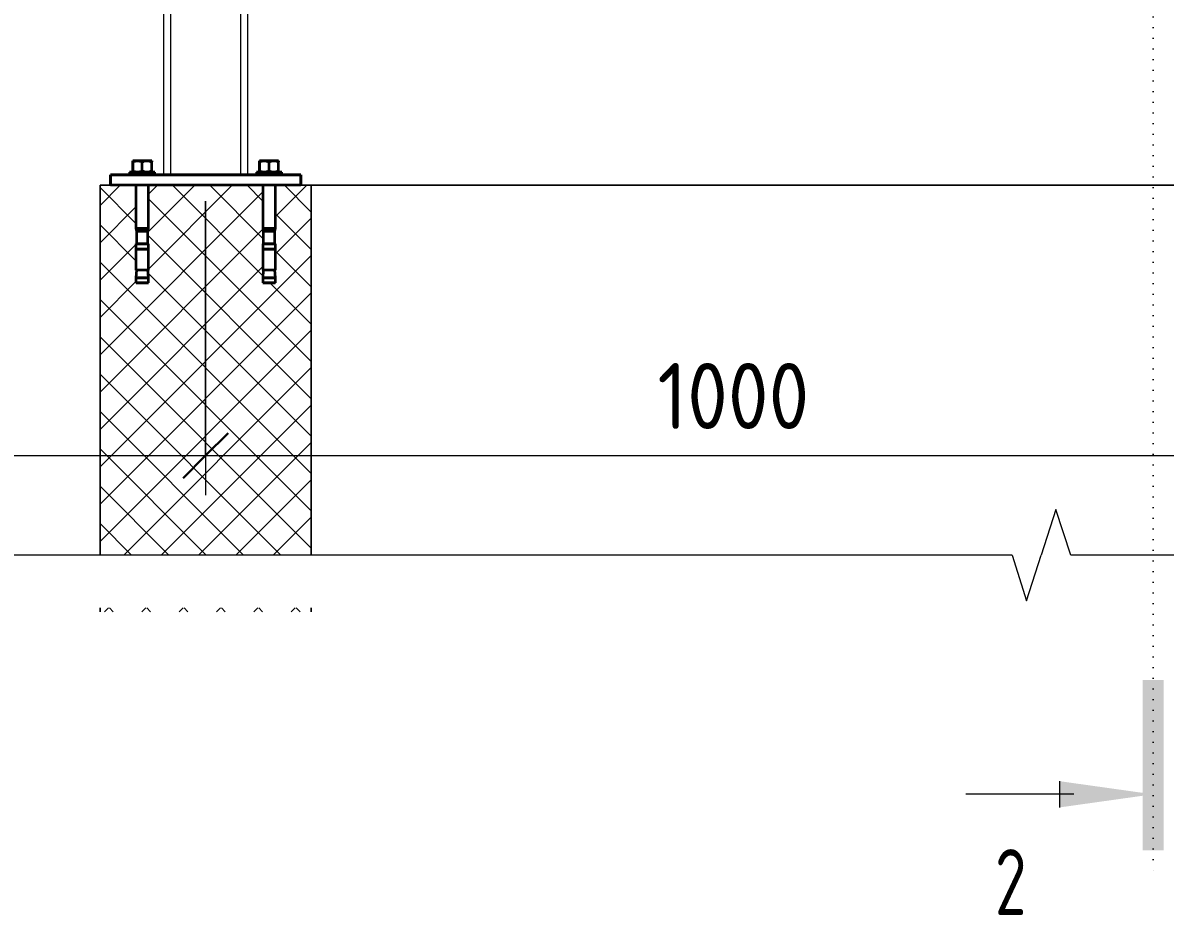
# Model space of a CAD drawing. Header units: millimetres. Extents: x 38797 to 82950, y -34477 to 2697.
# Drawn here: x 47888 to 48970, y -1491 to -646 of the extents above; entities that cross this region are included whole.
import ezdxf

# ---------------------------------------------------------------- set-up
doc = ezdxf.new("R2010")
doc.units = ezdxf.units.MM
doc.linetypes.add('04 Пунктир 10мм', pattern=[10, 0, -10])
for name, color, linetype, lineweight in [('AA_Dim', 7, 'Continuous', 9), ('AA_Dim-25', 7, 'Continuous', 9), ('AA_Oformlenie', 7, 'Continuous', 9), ('AA_Razrez', 7, 'Continuous', 9), ('AA_Vinoska', 7, 'Continuous', 9), ('AF_Balki', 7, 'Continuous', 20), ('AF_Stena_Hatch_Гидроизоляция', 253, 'Continuous', 20), ('AF_Stena_Гидроизоляция', 253, 'Continuous', 20), ('AF_Stena_Опалубка', 253, 'Continuous', 20), ('KR_Colonna_KG', 7, 'Continuous', 20), ('KR_Detal', 7, 'Continuous', 20)]:
    doc.layers.add(name, color=color, linetype=linetype, lineweight=lineweight)
doc.styles.add('ISOCPEUR', font='isocpeur.TTF', dxfattribs={"width": 0.9, "height": 62.5})
doc.styles.add('ISOCPEUR_1', font='isocpeur.TTF', dxfattribs={"width": 0.7, "height": 62.5})
doc.dimstyles.new('01_Точн_3_знака__непрозр_', dxfattribs={"dimscale": 304.8, "dimtxt": 62.672186, "dimasz": 0.139436, "dimexe": 0.123031, "dimexo": 0.082021, "dimgap": 0.020505, "dimtad": 1, "dimdec": 3, "dimrnd": 0.001, "dimdsep": 46, "dimtxsty": 'ISOCPEUR', "dimblk1": 'OBLIQUE', "dimblk2": 'OBLIQUE', "dimsah": 1, "dimcen": 0.09, "dimdle": 0.123031, "dimazin": 0, "dimtfac": 1, "dimtdec": 4, "dimtix": 1, "dimtmove": 0, "dimatfit": 3, "dimfxl": 1, "dimtvp": 1, "dimtfill": 1, "dimtolj": 1, "dimtzin": 0, "dimlwd": 18, "dimlwe": 18, "dimarcsym": 2})

# ---------------------------------------------------------------- blocks, each defined once
blk = doc.blocks.new('243_Профиль гнутый сварной квадратный _НесКол_2ур_ - 80х6-3867407-Разрез 1 КМ')
at = {"layer": 'KR_Colonna_KG', "lineweight": 9}
for p, q in [((42842.1, -790), (42842.1, 29)), ((42908.1, 29), (42908.1, -790))]:
    blk.add_line(p, q, dxfattribs=at)
blk = doc.blocks.new('354_Прокат Лист _НесКаркас_РабПлоск_ - 354_Прокат Лист _НесКаркас_РабПлоск_-V22-Разрез 1 КМ')
at = {"layer": 'AF_Balki', "lineweight": 35}
for p, q in [((41085.1, -790), (41085.1, -800)), ((41085.1, -800), (41085.1, -790)), ((41085.1, -790), (41109.1, -790)), ((41265.1, -790), (41085.1, -790)), ((41109.1, -800), (41085.1, -800)), ((41265.1, -800), (41085.1, -800)), ((41121.1, -790), (41228.8, -790)), ((41229.1, -800), (41121.1, -800)), ((41241.1, -790), (41265.1, -790)), ((41265.1, -800), (41241.1, -800)), ((41265.1, -790), (41265.1, -800)), ((41265.1, -800), (41265.1, -790))]:
    blk.add_line(p, q, dxfattribs=at)
blk = doc.blocks.new('354_Анкер клиновой _СоедНесК_РабПлоск_ - M12x120_20-V23-Разрез 1 КМ')
at = {"layer": 'KR_Detal', "lineweight": 35}
for p, q in [((41110.6, -776.7), (41106.1, -776.7)), ((41106.1, -776.7), (41110.6, -776.7)), ((41106.1, -777.9), (41106.1, -786.3)), ((41106.1, -786.3), (41106.1, -777.9)), ((41115.1, -776.7), (41110.6, -776.7)), ((41110.6, -776.7), (41115.1, -776.7)), ((41115.1, -776.7), (41119.6, -776.7)), ((41119.3, -776.7), (41115.1, -776.7)), ((41115.1, -786.3), (41115.1, -777.9)), ((41115.1, -786.3), (41115.1, -777.9)), ((41119.6, -776.7), (41124.1, -776.7)), ((41124.1, -776.7), (41119.6, -776.7)), ((41124.1, -786.3), (41124.1, -777.9)), ((41124.1, -786.3), (41124.1, -777.9)), ((41110.6, -787.5), (41106.1, -787.5)), ((41106.1, -787.5), (41110.6, -787.5)), ((41109.3, -787.5), (41119.3, -787.5)), ((41119.3, -787.5), (41109.3, -787.5)), ((41115.1, -787.5), (41110.6, -787.5)), ((41110.6, -787.5), (41115.1, -787.5)), ((41119.3, -787.5), (41115.1, -787.5)), ((41115.1, -787.5), (41119.3, -787.5)), ((41119.3, -787.5), (41120.9, -787.5)), ((41120.9, -787.5), (41119.3, -787.5)), ((41119.6, -787.5), (41124.1, -787.5)), ((41124.1, -787.5), (41119.6, -787.5)), ((41109.1, -800), (41109.1, -840.9)), ((41121.1, -840.9), (41121.1, -800)), ((41109.1, -840.9), (41109.7, -843.3)), ((41121.1, -840.9), (41109.1, -840.9)), ((41109.1, -840.9), (41121.1, -840.9)), ((41109.7, -843.3), (41109.7, -855.5)), ((41119.2, -843.3), (41109.7, -843.3)), ((41109.7, -843.3), (41120.5, -843.3)), ((41120.5, -843.3), (41119.3, -843.3)), ((41120.5, -843.3), (41121.1, -840.9)), ((41120.5, -855.5), (41120.5, -843.3)), ((41109.1, -855.5), (41109.1, -860.3)), ((41109.1, -855.5), (41121.1, -855.5)), ((41109.1, -860.3), (41109.1, -880.3)), ((41109.1, -860.3), (41121.1, -860.3)), ((41121.1, -860.3), (41109.1, -860.3)), ((41119.3, -855.5), (41109.3, -855.5)), ((41119.3, -860.3), (41109.3, -860.3)), ((41109.3, -860.3), (41119.3, -860.3)), ((41120.3, -855.5), (41109.8, -855.5)), ((41109.8, -855.5), (41120.3, -855.5)), ((41111, -860.3), (41119.1, -860.3)), ((41119.1, -860.3), (41111, -860.3)), ((41111, -860.3), (41119.1, -860.3)), ((41119.1, -860.3), (41111, -860.3)), ((41120.9, -855.5), (41119.3, -855.5)), ((41120.9, -860.3), (41119.3, -860.3)), ((41119.3, -860.3), (41120.9, -860.3)), ((41121.1, -860.3), (41121.1, -855.5)), ((41121.1, -880.3), (41121.1, -860.3)), ((41109.6, -879.6), (41109.1, -887.5)), ((41121.1, -880.3), (41109.1, -880.3)), ((41109.3, -880.3), (41109.5, -880.3)), ((41121.1, -887.5), (41120.5, -879.6)), ((41120.6, -880.3), (41120.9, -880.3)), ((41109.1, -887.5), (41109.1, -892.3)), ((41121.1, -887.5), (41109.1, -887.5)), ((41109.1, -887.5), (41121.1, -887.5)), ((41121.1, -892.3), (41109.1, -892.3)), ((41109.3, -892.3), (41120.9, -892.3)), ((41121.1, -892.3), (41121.1, -887.5))]:
    blk.add_line(p, q, dxfattribs=at)
for points in [[(41110.6, -776.7), (41109.8, -776.7), (41108.2, -776.9), (41106.8, -777.5), (41106.1, -777.9)], [(41106.1, -777.9), (41106.1, -777.5), (41106.1, -776.9), (41106.1, -776.7), (41106.1, -776.7)], [(41106.1, -776.7), (41106.1, -776.7), (41106.1, -776.9), (41106.1, -777.5), (41106.1, -777.9)], [(41106.1, -777.9), (41106.8, -777.5), (41107.5, -777.2), (41108.3, -777)], [(41108.3, -777), (41109, -776.8), (41109.8, -776.7), (41110.6, -776.7)], [(41115.1, -777.9), (41114.3, -777.5), (41112.9, -776.9), (41111.3, -776.7), (41110.6, -776.7)], [(41110.6, -776.7), (41111.3, -776.7), (41112.9, -776.9), (41114.3, -777.5), (41115.1, -777.9)], [(41119.6, -776.7), (41118.8, -776.7), (41117.2, -776.9), (41115.8, -777.5), (41115.1, -777.9)], [(41124.1, -777.9), (41123.3, -777.5), (41121.9, -776.9), (41120.3, -776.7), (41119.6, -776.7)], [(41119.6, -776.7), (41120.3, -776.7), (41121.9, -776.9), (41123.3, -777.5), (41124.1, -777.9)], [(41124.1, -777.9), (41124.1, -777.5), (41124.1, -776.9), (41124.1, -776.7), (41124.1, -776.7)], [(41124.1, -776.7), (41124.1, -776.7), (41124.1, -776.9), (41124.1, -777.5), (41124.1, -777.9)], [(41106.1, -786.3), (41106.8, -786.7), (41108.2, -787.3), (41109.8, -787.5), (41110.6, -787.5)], [(41108.3, -787.2), (41107.5, -787), (41106.8, -786.7), (41106.1, -786.3)], [(41106.1, -786.3), (41106.1, -786.7), (41106.1, -787.3), (41106.1, -787.5), (41106.1, -787.5)], [(41106.1, -787.5), (41106.1, -787.5), (41106.1, -787.3), (41106.1, -786.7), (41106.1, -786.3)], [(41110.6, -787.5), (41109.8, -787.5), (41109, -787.4), (41108.3, -787.2)], [(41110.6, -787.5), (41111.3, -787.5), (41112.9, -787.3), (41114.3, -786.7), (41115.1, -786.3)], [(41119.6, -787.5), (41120.3, -787.5), (41121.9, -787.3), (41123.3, -786.7), (41124.1, -786.3)], [(41124.1, -786.3), (41123.3, -786.7), (41121.9, -787.3), (41120.3, -787.5), (41119.6, -787.5)], [(41124.1, -786.3), (41124.1, -786.7), (41124.1, -787.3), (41124.1, -787.5), (41124.1, -787.5)], [(41124.1, -787.5), (41124.1, -787.5), (41124.1, -787.3), (41124.1, -786.7), (41124.1, -786.3)]]:
    blk.add_open_spline(points, degree=3, dxfattribs=at)
for points, knots in [([(41115.1, -777.9), (41115.8, -777.5), (41117.1, -776.9), (41118.6, -776.7), (41119.3, -776.7)], [0, 0, 0, 0, 0.5, 0.9387503, 0.9387503, 0.9387503, 0.9387503]), ([(41115.1, -786.3), (41114.3, -786.7), (41113, -787.3), (41111.5, -787.5), (41110.8, -787.5)], [0, 0, 0, 0, 0.5, 0.9441988, 0.9441988, 0.9441988, 0.9441988]), ([(41115.1, -786.3), (41115.8, -786.7), (41117.1, -787.3), (41118.6, -787.5), (41119.3, -787.5)], [0, 0, 0, 0, 0.5, 0.9387503, 0.9387503, 0.9387503, 0.9387503]), ([(41119.3, -787.5), (41118.6, -787.5), (41117.1, -787.3), (41115.8, -786.7), (41115.1, -786.3)], [0.0612497, 0.0612497, 0.0612497, 0.0612497, 0.5, 1, 1, 1, 1])]:
    blk.add_open_spline(points, degree=3, knots=knots, dxfattribs=at)
blk = doc.blocks.new('354_Шайба_ГОСТ 11371-78_СоедНесК_РабПлоск_ - Шайба_ГОСТ 11371-78-V9-Разрез 1 КМ')
at = {"layer": 'KR_Detal', "lineweight": 35}
for p, q in [((42803.1, -787.5), (42803.1, -790)), ((42803.1, -787.5), (42827.1, -787.5)), ((42827.1, -787.5), (42803.1, -787.5)), ((42808.8, -787.5), (42821.3, -787.5)), ((42821.3, -787.5), (42808.8, -787.5)), ((42827.1, -790), (42827.1, -787.5)), ((42803.1, -790), (42809.1, -790)), ((42827.1, -790), (42803.1, -790)), ((42808.8, -790), (42821.3, -790)), ((42821.1, -790), (42827.1, -790))]:
    blk.add_line(p, q, dxfattribs=at)
blk = doc.blocks.new('354_Анкер клиновой _СоедНесК_РабПлоск_ - M12x120_20-V24-Разрез 1 КМ')
at = {"layer": 'KR_Detal', "lineweight": 35}
for p, q in [((41230.6, -776.7), (41226.1, -776.7)), ((41226.1, -776.7), (41230.6, -776.7)), ((41226.1, -777.9), (41226.1, -786.3)), ((41226.1, -786.3), (41226.1, -777.9)), ((41235.1, -776.7), (41230.6, -776.7)), ((41230.6, -776.7), (41235.1, -776.7)), ((41235.1, -776.7), (41239.6, -776.7)), ((41239.6, -776.7), (41235.1, -776.7)), ((41235.1, -786.3), (41235.1, -777.9)), ((41235.1, -786.3), (41235.1, -777.9)), ((41239.6, -776.7), (41244.1, -776.7)), ((41244.1, -776.7), (41239.8, -776.7)), ((41244.1, -786.3), (41244.1, -777.9)), ((41244.1, -786.3), (41244.1, -777.9)), ((41228.7, -787.5), (41226.1, -787.5)), ((41226.1, -787.5), (41228.7, -787.5)), ((41230.6, -787.5), (41228.8, -787.5)), ((41228.8, -787.5), (41230.6, -787.5)), ((41229.3, -787.5), (41240.9, -787.5)), ((41240.9, -787.5), (41229.3, -787.5)), ((41235.1, -787.5), (41230.6, -787.5)), ((41230.6, -787.5), (41235.1, -787.5)), ((41239.6, -787.5), (41235.1, -787.5)), ((41235.1, -787.5), (41239.6, -787.5)), ((41239.8, -787.5), (41244.1, -787.5)), ((41244.1, -787.5), (41239.8, -787.5)), ((41229.1, -800), (41229.1, -840.9)), ((41241.1, -840.9), (41241.1, -800)), ((41229.1, -840.9), (41229.7, -843.3)), ((41239.7, -840.9), (41229.1, -840.9)), ((41229.1, -840.9), (41241.1, -840.9)), ((41229.7, -843.3), (41229.7, -855.5)), ((41240.5, -843.3), (41229.7, -843.3)), ((41229.7, -843.3), (41240.5, -843.3)), ((41241.1, -840.9), (41239.8, -840.9)), ((41240.5, -843.3), (41241.1, -840.9)), ((41240.5, -855.5), (41240.5, -843.3)), ((41229.1, -855.5), (41229.1, -860.3)), ((41229.1, -855.5), (41241.1, -855.5)), ((41229.1, -860.3), (41229.1, -880.3)), ((41229.1, -860.3), (41241.1, -860.3)), ((41241.1, -860.3), (41229.1, -860.3)), ((41240.9, -855.5), (41229.3, -855.5)), ((41240.9, -860.3), (41229.3, -860.3)), ((41229.3, -860.3), (41240.9, -860.3)), ((41239.7, -855.5), (41229.8, -855.5)), ((41229.8, -855.5), (41239.7, -855.5)), ((41231, -860.3), (41239.1, -860.3)), ((41239.1, -860.3), (41231, -860.3)), ((41231, -860.3), (41239.1, -860.3)), ((41239.1, -860.3), (41231, -860.3)), ((41240.3, -855.5), (41239.8, -855.5)), ((41239.8, -855.5), (41240.3, -855.5)), ((41241.1, -860.3), (41241.1, -855.5)), ((41241.1, -880.3), (41241.1, -860.3)), ((41229.6, -879.6), (41229.1, -887.5)), ((41241.1, -880.3), (41229.1, -880.3)), ((41229.3, -880.3), (41229.5, -880.3)), ((41241.1, -887.5), (41240.5, -879.6)), ((41240.6, -880.3), (41240.9, -880.3)), ((41229.1, -887.5), (41229.1, -892.3)), ((41239.7, -887.5), (41229.1, -887.5)), ((41229.1, -887.5), (41241.1, -887.5)), ((41241.1, -892.3), (41229.1, -892.3)), ((41229.3, -892.3), (41240.9, -892.3)), ((41241.1, -887.5), (41239.8, -887.5)), ((41241.1, -892.3), (41241.1, -887.5))]:
    blk.add_line(p, q, dxfattribs=at)
for points in [[(41230.6, -776.7), (41229.8, -776.7), (41228.2, -776.9), (41226.8, -777.5), (41226.1, -777.9)], [(41226.1, -777.9), (41226.8, -777.5), (41228.2, -776.9), (41229.8, -776.7), (41230.6, -776.7)], [(41226.1, -777.9), (41226.1, -777.5), (41226.1, -776.9), (41226.1, -776.7), (41226.1, -776.7)], [(41226.1, -776.7), (41226.1, -776.7), (41226.1, -776.9), (41226.1, -777.5), (41226.1, -777.9)], [(41235.1, -777.9), (41234.3, -777.5), (41232.9, -776.9), (41231.3, -776.7), (41230.6, -776.7)], [(41230.6, -776.7), (41231.3, -776.7), (41232.9, -776.9), (41234.3, -777.5), (41235.1, -777.9)], [(41239.6, -776.7), (41238.8, -776.7), (41237.2, -776.9), (41235.8, -777.5), (41235.1, -777.9)], [(41235.1, -777.9), (41235.8, -777.5), (41237.2, -776.9), (41238.8, -776.7), (41239.6, -776.7)], [(41244.1, -777.9), (41243.3, -777.5), (41241.9, -776.9), (41240.3, -776.7), (41239.6, -776.7)], [(41244.1, -777.9), (41244.1, -777.5), (41244.1, -776.9), (41244.1, -776.7), (41244.1, -776.7)], [(41244.1, -776.7), (41244.1, -776.7), (41244.1, -776.9), (41244.1, -777.5), (41244.1, -777.9)], [(41226.1, -786.3), (41226.8, -786.7), (41228.2, -787.3), (41229.8, -787.5), (41230.6, -787.5)], [(41230.6, -787.5), (41229.8, -787.5), (41228.2, -787.3), (41226.8, -786.7), (41226.1, -786.3)], [(41226.1, -786.3), (41226.1, -786.7), (41226.1, -787.3), (41226.1, -787.5), (41226.1, -787.5)], [(41226.1, -787.5), (41226.1, -787.5), (41226.1, -787.3), (41226.1, -786.7), (41226.1, -786.3)], [(41230.6, -787.5), (41231.3, -787.5), (41232.9, -787.3), (41234.3, -786.7), (41235.1, -786.3)], [(41235.1, -786.3), (41235.8, -786.7), (41237.2, -787.3), (41238.8, -787.5), (41239.6, -787.5)], [(41244.1, -786.3), (41244.1, -786.7), (41244.1, -787.3), (41244.1, -787.5), (41244.1, -787.5)], [(41244.1, -787.5), (41244.1, -787.5), (41244.1, -787.3), (41244.1, -786.7), (41244.1, -786.3)]]:
    blk.add_open_spline(points, degree=3, dxfattribs=at)
for points, knots in [([(41239.8, -776.7), (41240.5, -776.7), (41242, -776.9), (41243.3, -777.5), (41244.1, -777.9)], [0.0462734, 0.0462734, 0.0462734, 0.0462734, 0.5, 1, 1, 1, 1]), ([(41235.1, -786.3), (41234.3, -786.7), (41233, -787.3), (41231.5, -787.5), (41230.8, -787.5)], [0, 0, 0, 0, 0.5, 0.9441988, 0.9441988, 0.9441988, 0.9441988]), ([(41239.3, -787.5), (41238.6, -787.5), (41237.2, -787.3), (41235.8, -786.7), (41235.1, -786.3)], [0.0558012, 0.0558012, 0.0558012, 0.0558012, 0.5, 1, 1, 1, 1]), ([(41239.8, -787.5), (41240.5, -787.5), (41242, -787.3), (41243.3, -786.7), (41244.1, -786.3)], [0.0462734, 0.0462734, 0.0462734, 0.0462734, 0.5, 1, 1, 1, 1]), ([(41244.1, -786.3), (41243.3, -786.7), (41242, -787.3), (41240.5, -787.5), (41239.8, -787.5)], [0, 0, 0, 0, 0.5, 0.9537266, 0.9537266, 0.9537266, 0.9537266])]:
    blk.add_open_spline(points, degree=3, knots=knots, dxfattribs=at)
blk = doc.blocks.new('354_Шайба_ГОСТ 11371-78_СоедНесК_РабПлоск_ - Шайба_ГОСТ 11371-78-V25-Разрез 1 КМ')
at = {"layer": 'KR_Detal', "lineweight": 35}
for p, q in [((41223.1, -787.5), (41223.1, -790)), ((41223.1, -787.5), (41247.1, -787.5)), ((41228.8, -787.5), (41223.1, -787.5)), ((41228.8, -787.5), (41239.7, -787.5)), ((41239.7, -787.5), (41228.8, -787.5)), ((41247.1, -787.5), (41229.1, -787.5)), ((41239.8, -787.5), (41241.3, -787.5)), ((41241.3, -787.5), (41239.8, -787.5)), ((41247.1, -790), (41247.1, -787.5)), ((41223.1, -790), (41228.8, -790)), ((41228.8, -790), (41223.1, -790)), ((41228.8, -790), (41239.7, -790)), ((41247.1, -790), (41229.1, -790)), ((41239.8, -790), (41241.3, -790)), ((41241.1, -790), (41247.1, -790))]:
    blk.add_line(p, q, dxfattribs=at)
blk = doc.blocks.new('354_Анкер клиновой _СоедНесК_РабПлоск_ - M12x120_20-V26-Разрез 1 КМ')
at = {"layer": 'KR_Detal', "lineweight": 35}
for p, q in [((41110.6, -776.7), (41106.1, -776.7)), ((41106.1, -776.7), (41110.6, -776.7)), ((41106.1, -777.9), (41106.1, -786.3)), ((41106.1, -786.3), (41106.1, -777.9)), ((41115.1, -776.7), (41110.6, -776.7)), ((41110.6, -776.7), (41115.1, -776.7)), ((41115.1, -776.7), (41119.3, -776.7)), ((41119.3, -776.7), (41115.1, -776.7)), ((41115.1, -786.3), (41115.1, -777.9)), ((41115.1, -786.3), (41115.1, -777.9)), ((41119.6, -776.7), (41124.1, -776.7)), ((41124.1, -776.7), (41119.6, -776.7)), ((41124.1, -786.3), (41124.1, -777.9)), ((41124.1, -786.3), (41124.1, -777.9)), ((41110.6, -787.5), (41106.1, -787.5)), ((41106.1, -787.5), (41110.6, -787.5)), ((41109.3, -787.5), (41119.3, -787.5)), ((41119.3, -787.5), (41109.3, -787.5)), ((41115.1, -787.5), (41110.6, -787.5)), ((41110.6, -787.5), (41115.1, -787.5)), ((41119.3, -787.5), (41115.1, -787.5)), ((41115.1, -787.5), (41119.3, -787.5)), ((41119.3, -787.5), (41120.9, -787.5)), ((41120.9, -787.5), (41119.3, -787.5)), ((41119.6, -787.5), (41124.1, -787.5)), ((41124.1, -787.5), (41119.6, -787.5)), ((41109.1, -800), (41109.1, -840.9)), ((41121.1, -840.9), (41121.1, -800)), ((41109.1, -840.9), (41109.7, -843.3)), ((41121.1, -840.9), (41109.1, -840.9)), ((41109.1, -840.9), (41121.1, -840.9)), ((41109.7, -843.3), (41109.7, -855.5)), ((41119.2, -843.3), (41109.7, -843.3)), ((41109.7, -843.3), (41119.2, -843.3)), ((41120.5, -843.3), (41119.3, -843.3)), ((41119.3, -843.3), (41120.5, -843.3)), ((41120.5, -843.3), (41121.1, -840.9)), ((41120.5, -855.5), (41120.5, -843.3)), ((41109.1, -855.5), (41109.1, -860.3)), ((41109.1, -860.3), (41109.1, -880.3)), ((41109.3, -855.5), (41119.3, -855.5)), ((41119.3, -855.5), (41109.3, -855.5)), ((41109.3, -860.3), (41119.3, -860.3)), ((41119.3, -860.3), (41109.3, -860.3)), ((41109.3, -860.3), (41119.3, -860.3)), ((41119.3, -860.3), (41109.3, -860.3)), ((41120.3, -855.5), (41109.8, -855.5)), ((41109.8, -855.5), (41120.3, -855.5)), ((41111, -860.3), (41119.1, -860.3)), ((41119.1, -860.3), (41111, -860.3)), ((41111, -860.3), (41119.1, -860.3)), ((41119.1, -860.3), (41111, -860.3)), ((41119.3, -855.5), (41120.9, -855.5)), ((41120.9, -855.5), (41119.3, -855.5)), ((41119.3, -860.3), (41120.9, -860.3)), ((41120.9, -860.3), (41119.3, -860.3)), ((41119.3, -860.3), (41120.9, -860.3)), ((41120.9, -860.3), (41119.3, -860.3)), ((41121.1, -860.3), (41121.1, -855.5)), ((41121.1, -880.3), (41121.1, -860.3)), ((41109.5, -880.3), (41109.1, -887.5)), ((41109.3, -880.3), (41109.5, -880.3)), ((41109.5, -880.3), (41109.3, -880.3)), ((41120.6, -880.3), (41120.9, -880.3)), ((41120.9, -880.3), (41120.6, -880.3)), ((41121.1, -887.5), (41120.6, -880.3)), ((41109.1, -887.5), (41109.1, -892.3)), ((41121.1, -887.5), (41109.1, -887.5)), ((41109.1, -887.5), (41121.1, -887.5)), ((41109.3, -892.3), (41120.9, -892.3)), ((41120.9, -892.3), (41109.3, -892.3)), ((41121.1, -892.3), (41121.1, -887.5))]:
    blk.add_line(p, q, dxfattribs=at)
for points in [[(41106.1, -777.9), (41106.1, -777.5), (41106.1, -776.9), (41106.1, -776.7), (41106.1, -776.7)], [(41106.1, -776.7), (41106.1, -776.7), (41106.1, -776.9), (41106.1, -777.5), (41106.1, -777.9)], [(41108.3, -777), (41107.5, -777.2), (41106.8, -777.5), (41106.1, -777.9)], [(41106.1, -777.9), (41106.8, -777.5), (41107.5, -777.2), (41108.3, -777)], [(41110.6, -776.7), (41109.8, -776.7), (41109, -776.8), (41108.3, -777)], [(41108.3, -777), (41109, -776.8), (41109.8, -776.7), (41110.6, -776.7)], [(41115.1, -777.9), (41114.3, -777.5), (41112.9, -776.9), (41111.3, -776.7), (41110.6, -776.7)], [(41110.6, -776.7), (41111.3, -776.7), (41112.9, -776.9), (41114.3, -777.5), (41115.1, -777.9)], [(41124.1, -777.9), (41123.3, -777.5), (41121.9, -776.9), (41120.3, -776.7), (41119.6, -776.7)], [(41119.6, -776.7), (41120.3, -776.7), (41121.9, -776.9), (41123.3, -777.5), (41124.1, -777.9)], [(41124.1, -777.9), (41124.1, -777.5), (41124.1, -776.9), (41124.1, -776.7), (41124.1, -776.7)], [(41124.1, -776.7), (41124.1, -776.7), (41124.1, -776.9), (41124.1, -777.5), (41124.1, -777.9)], [(41106.1, -786.3), (41106.8, -786.7), (41107.5, -787), (41108.3, -787.2)], [(41108.3, -787.2), (41107.5, -787), (41106.8, -786.7), (41106.1, -786.3)], [(41106.1, -786.3), (41106.1, -786.7), (41106.1, -787.3), (41106.1, -787.5), (41106.1, -787.5)], [(41106.1, -787.5), (41106.1, -787.5), (41106.1, -787.3), (41106.1, -786.7), (41106.1, -786.3)], [(41108.3, -787.2), (41109, -787.4), (41109.8, -787.5), (41110.6, -787.5)], [(41110.6, -787.5), (41109.8, -787.5), (41109, -787.4), (41108.3, -787.2)], [(41119.6, -787.5), (41120.3, -787.5), (41121.9, -787.3), (41123.3, -786.7), (41124.1, -786.3)], [(41124.1, -786.3), (41123.3, -786.7), (41121.9, -787.3), (41120.3, -787.5), (41119.6, -787.5)], [(41124.1, -786.3), (41124.1, -786.7), (41124.1, -787.3), (41124.1, -787.5), (41124.1, -787.5)], [(41124.1, -787.5), (41124.1, -787.5), (41124.1, -787.3), (41124.1, -786.7), (41124.1, -786.3)]]:
    blk.add_open_spline(points, degree=3, dxfattribs=at)
for points, knots in [([(41119.3, -776.7), (41118.6, -776.7), (41117.1, -776.9), (41115.8, -777.5), (41115.1, -777.9)], [0.0612497, 0.0612497, 0.0612497, 0.0612497, 0.5, 1, 1, 1, 1]), ([(41115.1, -777.9), (41115.8, -777.5), (41117.1, -776.9), (41118.6, -776.7), (41119.3, -776.7)], [0, 0, 0, 0, 0.5, 0.9387503, 0.9387503, 0.9387503, 0.9387503]), ([(41110.8, -787.5), (41111.5, -787.5), (41113, -787.3), (41114.3, -786.7), (41115.1, -786.3)], [0.0558012, 0.0558012, 0.0558012, 0.0558012, 0.5, 1, 1, 1, 1]), ([(41115.1, -786.3), (41114.3, -786.7), (41113, -787.3), (41111.5, -787.5), (41110.8, -787.5)], [0, 0, 0, 0, 0.5, 0.9441988, 0.9441988, 0.9441988, 0.9441988]), ([(41115.1, -786.3), (41115.8, -786.7), (41117.1, -787.3), (41118.6, -787.5), (41119.3, -787.5)], [0, 0, 0, 0, 0.5, 0.9387503, 0.9387503, 0.9387503, 0.9387503]), ([(41119.3, -787.5), (41118.6, -787.5), (41117.1, -787.3), (41115.8, -786.7), (41115.1, -786.3)], [0.0612497, 0.0612497, 0.0612497, 0.0612497, 0.5, 1, 1, 1, 1])]:
    blk.add_open_spline(points, degree=3, knots=knots, dxfattribs=at)
blk = doc.blocks.new('354_Шайба_ГОСТ 11371-78_СоедНесК_РабПлоск_ - Шайба_ГОСТ 11371-78-V13-Разрез 1 КМ')
at = {"layer": 'KR_Detal', "lineweight": 35}
for p, q in [((42803.1, -787.5), (42803.1, -790)), ((42803.1, -787.5), (42827.1, -787.5)), ((42827.1, -787.5), (42803.1, -787.5)), ((42808.8, -787.5), (42821.3, -787.5)), ((42821.3, -787.5), (42808.8, -787.5)), ((42827.1, -790), (42827.1, -787.5)), ((42803.1, -790), (42809.1, -790)), ((42809.1, -790), (42803.1, -790)), ((42821.1, -790), (42827.1, -790)), ((42827.1, -790), (42821.1, -790))]:
    blk.add_line(p, q, dxfattribs=at)
blk = doc.blocks.new('354_Анкер клиновой _СоедНесК_РабПлоск_ - M12x120_20-V27-Разрез 1 КМ')
at = {"layer": 'KR_Detal', "lineweight": 35}
for p, q in [((41230.6, -776.7), (41226.1, -776.7)), ((41226.1, -776.7), (41230.6, -776.7)), ((41226.1, -777.9), (41226.1, -786.3)), ((41226.1, -786.3), (41226.1, -777.9)), ((41235.1, -776.7), (41230.6, -776.7)), ((41230.6, -776.7), (41235.1, -776.7)), ((41235.1, -776.7), (41239.6, -776.7)), ((41239.6, -776.7), (41235.1, -776.7)), ((41235.1, -786.3), (41235.1, -777.9)), ((41235.1, -786.3), (41235.1, -777.9)), ((41239.8, -776.7), (41244.1, -776.7)), ((41244.1, -776.7), (41239.8, -776.7)), ((41244.1, -786.3), (41244.1, -777.9)), ((41244.1, -786.3), (41244.1, -777.9)), ((41228.7, -787.5), (41226.1, -787.5)), ((41226.1, -787.5), (41228.7, -787.5)), ((41230.6, -787.5), (41228.8, -787.5)), ((41228.8, -787.5), (41230.6, -787.5)), ((41229.3, -787.5), (41240.9, -787.5)), ((41240.9, -787.5), (41229.3, -787.5)), ((41235.1, -787.5), (41230.6, -787.5)), ((41230.6, -787.5), (41235.1, -787.5)), ((41239.6, -787.5), (41235.1, -787.5)), ((41235.1, -787.5), (41239.6, -787.5)), ((41239.8, -787.5), (41244.1, -787.5)), ((41244.1, -787.5), (41239.8, -787.5)), ((41229.1, -800), (41229.1, -840.9)), ((41241.1, -840.9), (41241.1, -800)), ((41229.1, -840.9), (41229.7, -843.3)), ((41239.7, -840.9), (41229.1, -840.9)), ((41229.1, -840.9), (41239.7, -840.9)), ((41229.7, -843.3), (41229.7, -855.5)), ((41240.5, -843.3), (41229.7, -843.3)), ((41229.7, -843.3), (41240.5, -843.3)), ((41241.1, -840.9), (41239.8, -840.9)), ((41239.8, -840.9), (41241.1, -840.9)), ((41240.5, -843.3), (41241.1, -840.9)), ((41240.5, -855.5), (41240.5, -843.3)), ((41229.1, -855.5), (41229.1, -860.3)), ((41229.1, -860.3), (41229.1, -880.3)), ((41229.3, -855.5), (41240.9, -855.5)), ((41240.9, -855.5), (41229.3, -855.5)), ((41229.3, -860.3), (41240.9, -860.3)), ((41240.9, -860.3), (41229.3, -860.3)), ((41229.3, -860.3), (41240.9, -860.3)), ((41240.9, -860.3), (41229.3, -860.3)), ((41239.7, -855.5), (41229.8, -855.5)), ((41229.8, -855.5), (41239.7, -855.5)), ((41231, -860.3), (41239.1, -860.3)), ((41239.1, -860.3), (41231, -860.3)), ((41231, -860.3), (41239.1, -860.3)), ((41239.1, -860.3), (41231, -860.3)), ((41240.3, -855.5), (41239.8, -855.5)), ((41239.8, -855.5), (41240.3, -855.5)), ((41241.1, -860.3), (41241.1, -855.5)), ((41241.1, -880.3), (41241.1, -860.3)), ((41229.5, -880.3), (41229.1, -887.5)), ((41229.3, -880.3), (41229.5, -880.3)), ((41229.5, -880.3), (41229.3, -880.3)), ((41240.6, -880.3), (41240.9, -880.3)), ((41240.9, -880.3), (41240.6, -880.3)), ((41241.1, -887.5), (41240.6, -880.3)), ((41229.1, -887.5), (41229.1, -892.3)), ((41239.7, -887.5), (41229.1, -887.5)), ((41229.1, -887.5), (41239.7, -887.5)), ((41229.3, -892.3), (41240.9, -892.3)), ((41240.9, -892.3), (41229.3, -892.3)), ((41241.1, -887.5), (41239.8, -887.5)), ((41239.8, -887.5), (41241.1, -887.5)), ((41241.1, -892.3), (41241.1, -887.5))]:
    blk.add_line(p, q, dxfattribs=at)
for points in [[(41230.6, -776.7), (41229.8, -776.7), (41228.2, -776.9), (41226.8, -777.5), (41226.1, -777.9)], [(41226.1, -777.9), (41226.8, -777.5), (41228.2, -776.9), (41229.8, -776.7), (41230.6, -776.7)], [(41226.1, -777.9), (41226.1, -777.5), (41226.1, -776.9), (41226.1, -776.7), (41226.1, -776.7)], [(41226.1, -776.7), (41226.1, -776.7), (41226.1, -776.9), (41226.1, -777.5), (41226.1, -777.9)], [(41235.1, -777.9), (41234.3, -777.5), (41232.9, -776.9), (41231.3, -776.7), (41230.6, -776.7)], [(41230.6, -776.7), (41231.3, -776.7), (41232.9, -776.9), (41234.3, -777.5), (41235.1, -777.9)], [(41239.6, -776.7), (41238.8, -776.7), (41237.2, -776.9), (41235.8, -777.5), (41235.1, -777.9)], [(41235.1, -777.9), (41235.8, -777.5), (41237.2, -776.9), (41238.8, -776.7), (41239.6, -776.7)], [(41244.1, -777.9), (41244.1, -777.5), (41244.1, -776.9), (41244.1, -776.7), (41244.1, -776.7)], [(41244.1, -776.7), (41244.1, -776.7), (41244.1, -776.9), (41244.1, -777.5), (41244.1, -777.9)], [(41226.1, -786.3), (41226.8, -786.7), (41228.2, -787.3), (41229.8, -787.5), (41230.6, -787.5)], [(41230.6, -787.5), (41229.8, -787.5), (41228.2, -787.3), (41226.8, -786.7), (41226.1, -786.3)], [(41226.1, -786.3), (41226.1, -786.7), (41226.1, -787.3), (41226.1, -787.5), (41226.1, -787.5)], [(41226.1, -787.5), (41226.1, -787.5), (41226.1, -787.3), (41226.1, -786.7), (41226.1, -786.3)], [(41244.1, -786.3), (41244.1, -786.7), (41244.1, -787.3), (41244.1, -787.5), (41244.1, -787.5)], [(41244.1, -787.5), (41244.1, -787.5), (41244.1, -787.3), (41244.1, -786.7), (41244.1, -786.3)]]:
    blk.add_open_spline(points, degree=3, dxfattribs=at)
for points, knots in [([(41244.1, -777.9), (41243.3, -777.5), (41242, -776.9), (41240.5, -776.7), (41239.8, -776.7)], [0, 0, 0, 0, 0.5, 0.9537266, 0.9537266, 0.9537266, 0.9537266]), ([(41239.8, -776.7), (41240.5, -776.7), (41242, -776.9), (41243.3, -777.5), (41244.1, -777.9)], [0.0462734, 0.0462734, 0.0462734, 0.0462734, 0.5, 1, 1, 1, 1]), ([(41230.8, -787.5), (41231.5, -787.5), (41233, -787.3), (41234.3, -786.7), (41235.1, -786.3)], [0.0558012, 0.0558012, 0.0558012, 0.0558012, 0.5, 1, 1, 1, 1]), ([(41235.1, -786.3), (41234.3, -786.7), (41233, -787.3), (41231.5, -787.5), (41230.8, -787.5)], [0, 0, 0, 0, 0.5, 0.9441988, 0.9441988, 0.9441988, 0.9441988]), ([(41235.1, -786.3), (41235.8, -786.7), (41237.2, -787.3), (41238.6, -787.5), (41239.3, -787.5)], [0, 0, 0, 0, 0.5, 0.9441988, 0.9441988, 0.9441988, 0.9441988]), ([(41239.3, -787.5), (41238.6, -787.5), (41237.2, -787.3), (41235.8, -786.7), (41235.1, -786.3)], [0.0558012, 0.0558012, 0.0558012, 0.0558012, 0.5, 1, 1, 1, 1]), ([(41239.8, -787.5), (41240.5, -787.5), (41242, -787.3), (41243.3, -786.7), (41244.1, -786.3)], [0.0462734, 0.0462734, 0.0462734, 0.0462734, 0.5, 1, 1, 1, 1]), ([(41244.1, -786.3), (41243.3, -786.7), (41242, -787.3), (41240.5, -787.5), (41239.8, -787.5)], [0, 0, 0, 0, 0.5, 0.9537266, 0.9537266, 0.9537266, 0.9537266])]:
    blk.add_open_spline(points, degree=3, knots=knots, dxfattribs=at)
blk = doc.blocks.new('354_Шайба_ГОСТ 11371-78_СоедНесК_РабПлоск_ - Шайба_ГОСТ 11371-78-V28-Разрез 1 КМ')
at = {"layer": 'KR_Detal', "lineweight": 35}
for p, q in [((41223.1, -787.5), (41223.1, -790)), ((41223.1, -787.5), (41228.8, -787.5)), ((41228.8, -787.5), (41223.1, -787.5)), ((41228.8, -787.5), (41239.7, -787.5)), ((41239.7, -787.5), (41228.8, -787.5)), ((41229.1, -787.5), (41247.1, -787.5)), ((41247.1, -787.5), (41229.1, -787.5)), ((41239.8, -787.5), (41241.3, -787.5)), ((41241.3, -787.5), (41239.8, -787.5)), ((41247.1, -790), (41247.1, -787.5)), ((41223.1, -790), (41228.8, -790)), ((41228.8, -790), (41223.1, -790)), ((41241.1, -790), (41247.1, -790)), ((41247.1, -790), (41241.1, -790))]:
    blk.add_line(p, q, dxfattribs=at)
blk = doc.blocks.new('011_Прямоугольник обрыва _ЭлУзла_ - 011_Прямоугольник обрыва _ЭлУзла_-3866050-Разрез 1 КМ')
at = {"layer": 'AA_Oformlenie'}
for p, q in [((41938.7, -1150.1), (39257.4, -1150.1)), ((44675.1, -1150.1), (41994.4, -1150.1))]:
    blk.add_line(p, q, dxfattribs=at)
blk = doc.blocks.new('Разрез - Номер узла_ сзади-394133-Разрез 1 КМ')
at = {"layer": 'AA_Razrez'}
for points in [[(42082.3, -1268.3), (42062.4, -1268.3), (42062.4, -1429.7), (42082.3, -1429.7)], [(41983.9, -1364.1), (41983.9, -1388.9), (42072.2, -1376.5)]]:
    blk.add_hatch(color=256, dxfattribs=at).paths.add_polyline_path(points)
for p, q in [((41983.9, -1388.9), (41983.9, -1364.1)), ((41997.2, -1376.5), (41894.8, -1376.5))]:
    blk.add_line(p, q, dxfattribs=at)
blk = doc.blocks.new('DIMBLOCK16-Разрез 1 КМ')
at = {"layer": 'AA_Dim-25', "lineweight": 18}
for p, q in [((48061.2, -815), (48061.2, -1093.4)), ((48061.2, -1055.9), (48061.2, -815)), ((46168.7, -1055.9), (48061.2, -1055.9)), ((46206.2, -1050.8), (46206.2, -1093.4)), ((46206.2, -1055.9), (46206.2, -1050.8))]:
    blk.add_line(p, q, dxfattribs=at)
at = {"layer": 'AA_Dim-25', "lineweight": 30}
for p, q in [((46206.2, -1055.9), (46227.5, -1034.6)), ((48061.2, -1055.9), (48082.5, -1034.6)), ((46206.2, -1055.9), (46185, -1077.1)), ((48061.2, -1055.9), (48040, -1077.1))]:
    blk.add_line(p, q, dxfattribs=at)
at = {"layer": 'AA_Dim-25', "color": 0, "lineweight": 18, "insert": (47061.6, -968.2), "char_height": 62.5, "width": 173.117, "attachment_point": 1, "line_spacing_factor": 1.135194, "style": 'ISOCPEUR', "bg_fill": 3, "box_fill_scale": 1.25, "bg_fill_color": 256, "bg_fill_true_color": 13158600, "bg_fill_transparency": 0}
blk.add_mtext('1855', dxfattribs=at)
blk = doc.blocks.new('_Oblique')
at = {"color": 0, "linetype": 'ByBlock', "lineweight": -2}
blk.add_line((-0.5, -0.5), (0.5, 0.5), dxfattribs=at)
blk = doc.blocks.new('DIMBLOCK17-Разрез 1 КМ')
at = {"layer": 'AA_Dim-25', "lineweight": 18}
for p, q in [((48061.2, -815), (48061.2, -1093.4)), ((48061.2, -1055.9), (48061.2, -815)), ((49061.2, -815), (49061.2, -1093.4)), ((49061.2, -1055.9), (49061.2, -815)), ((48061.2, -1055.9), (49061.2, -1055.9))]:
    blk.add_line(p, q, dxfattribs=at)
at = {"layer": 'AA_Dim-25', "lineweight": 30}
for p, q in [((48061.2, -1055.9), (48082.5, -1034.6)), ((49061.2, -1055.9), (49082.5, -1034.6)), ((48061.2, -1055.9), (48040, -1077.1)), ((49061.2, -1055.9), (49040, -1077.1))]:
    blk.add_line(p, q, dxfattribs=at)
at = {"layer": 'AA_Dim-25', "color": 0, "lineweight": 18, "insert": (48489.1, -968.2), "char_height": 62.5, "width": 173.117, "attachment_point": 1, "line_spacing_factor": 1.135194, "style": 'ISOCPEUR', "bg_fill": 3, "box_fill_scale": 1.25, "bg_fill_color": 256, "bg_fill_true_color": 13158600, "bg_fill_transparency": 0}
blk.add_mtext('1000', dxfattribs=at)

msp = doc.modelspace()

# ---------------------------------------------------------------- hatches: boundary and pattern name
at = {"layer": 'AF_Stena_Hatch_Гидроизоляция', "lineweight": 9}
h = msp.add_hatch(dxfattribs=at)
h.set_pattern_fill('FP_4', color=256, style=0, pattern_type=2)
h.set_pattern_definition([(45, (48234.874, -1995), (-17.67767, 17.67767), []), (135, (48234.874, -1995), (-17.67767, -17.67767), [])])
h.paths.add_polyline_path([(47972.596, -1203.6109), (48161.2411, -1203.6109), (48161.2411, -1200.0809), (47961.2411, -1200.0809), (47961.2411, -1203.6109)])
h.paths.add_polyline_path([(47972.596, -1150.0809), (48161.2411, -1150.0809), (48161.2411, -800), (48127.2411, -800), (48127.0366, -841.7178), (48126.6411, -843.3), (48126.6411, -855.5), (48127.2411, -855.5), (48127.0366, -880.3), (48126.7646, -880.3), (48127.2411, -889.3897), (48127.0366, -892.3), (48115.2411, -892.3), (48115.4819, -883.8606), (48115.4455, -880.3), (48115.2411, -880.3), (48115.4455, -855.5), (48115.8411, -855.5), (48115.603, -842.3476), (48115.2411, -840.9), (48115.2411, -800), (48007.2411, -800), (48007.0366, -841.7178), (48006.6411, -843.3), (48006.8792, -855.5), (48007.2411, -855.5), (48007.0366, -880.3), (48006.7646, -880.3), (48007.2411, -889.3897), (48007.0366, -892.3), (47995.2411, -892.3), (47995.4819, -883.8606), (47995.4455, -880.3), (47995.2411, -880.3), (47995.4455, -855.5), (47995.8411, -855.5), (47995.603, -842.3476), (47995.2411, -840.9), (47995.2411, -800), (47961.2411, -800), (47961.2411, -1150.0809)])

# ---------------------------------------------------------------- linework, layer by layer
at = {"layer": 'AA_Razrez', "linetype": '04 Пунктир 10мм'}
msp.add_line((48958.421, 642.3459), (48958.421, -1451.5173), dxfattribs=at)
at = {"layer": 'AA_Vinoska'}
for p, q in [((48866.466, -1106.7558), (48852.3888, -1150.0809)), ((48880.5432, -1150.0809), (48866.466, -1106.7558)), ((48824.8888, -1150.0809), (48838.6388, -1193.3822)), ((48838.6388, -1193.3822), (48852.3888, -1150.0809))]:
    msp.add_line(p, q, dxfattribs=at)
at = {"layer": 'AF_Stena_Гидроизоляция', "lineweight": 9}
for p, q in [((47961.2411, -1150.0809), (47961.2411, -800)), ((47961.2411, -800), (47995.2411, -800)), ((47995.2411, -800), (47961.2411, -800)), ((47961.2411, -800), (47961.2411, -1150.0809)), ((48007.2411, -800), (48115.2411, -800)), ((48115.2411, -800), (48007.2411, -800)), ((48127.2411, -800), (48161.2411, -800)), ((48161.2411, -800), (48127.2411, -800)), ((48161.2411, -800), (48161.2411, -1150.0809)), ((48161.2411, -1150.0809), (48161.2411, -800)), ((47961.2411, -1203.6109), (47961.2411, -1200.0809)), ((47961.2411, -1200.0809), (47961.2411, -1203.6109)), ((48161.2411, -1200.0809), (48161.2411, -1203.6109)), ((48161.2411, -1203.6109), (48161.2411, -1200.0809))]:
    msp.add_line(p, q, dxfattribs=at)
at = {"layer": 'AF_Stena_Опалубка', "lineweight": 9}
for p, q in [((47961.2411, -1150.0809), (47961.2411, -800)), ((47961.2411, -800), (47961.2411, -1150.0809)), ((47961.2411, -800), (47995.2411, -800)), ((47961.2411, -800), (48161.2411, -800)), ((48007.2411, -800), (48115.2411, -800)), ((48127.2411, -800), (48161.2411, -800)), ((48161.2411, -1150.0809), (48161.2411, -800)), ((48161.2411, -1150.0809), (48161.2411, -800)), ((48161.2411, -800), (48995.2411, -800)), ((51526.2411, -800), (48161.2411, -800)), ((47961.2411, -1203.6109), (47961.2411, -1200.0809)), ((47961.2411, -1200.0809), (47961.2411, -1203.6109)), ((48161.2411, -1203.6109), (48161.2411, -1200.0809)), ((48161.2411, -1203.6109), (48161.2411, -1200.0809))]:
    msp.add_line(p, q, dxfattribs=at)
at = {"layer": 'KR_Colonna_KG'}
for p, q in [((48021.2411, 29), (48021.2411, -790)), ((48101.2411, -790), (48101.2411, 29)), ((48021.2411, -790), (48033.2411, -790)), ((48033.2411, -790), (48021.2411, -790)), ((48027.4455, -790), (48033.2411, -790)), ((48033.2411, -790), (48027.4455, -790)), ((48033.2411, -790), (48089.2411, -790)), ((48089.2411, -790), (48033.2411, -790)), ((48033.2411, -790), (48089.2411, -790)), ((48089.2411, -790), (48033.2411, -790)), ((48089.2411, -790), (48101.2411, -790)), ((48101.2411, -790), (48089.2411, -790)), ((48089.2411, -790), (48095.0366, -790)), ((48095.0366, -790), (48089.2411, -790))]:
    msp.add_line(p, q, dxfattribs=at)

# ---------------------------------------------------------------- block references
at = {"layer": 'AA_Oformlenie'}
msp.add_blockref('011_Прямоугольник обрыва _ЭлУзла_ - 011_Прямоугольник обрыва _ЭлУзла_-3866050-Разрез 1 КМ', (6886.1794, 0), dxfattribs=at)
at = {"layer": 'AA_Razrez'}
msp.add_blockref('Разрез - Номер узла_ сзади-394133-Разрез 1 КМ', (6886.1794, 0), dxfattribs=at)
at = {"layer": 'AF_Balki', "lineweight": 35}
msp.add_blockref('354_Прокат Лист _НесКаркас_РабПлоск_ - 354_Прокат Лист _НесКаркас_РабПлоск_-V22-Разрез 1 КМ', (6886.1794, 0), dxfattribs=at)
at = {"layer": 'KR_Colonna_KG', "lineweight": 9}
msp.add_blockref('243_Профиль гнутый сварной квадратный _НесКол_2ур_ - 80х6-3867407-Разрез 1 КМ', (5186.1794, 0), dxfattribs=at)
at = {"layer": 'KR_Detal', "lineweight": 35}
for name, p in [('354_Анкер клиновой _СоедНесК_РабПлоск_ - M12x120_20-V23-Разрез 1 КМ', (6886.1794, 0)), ('354_Анкер клиновой _СоедНесК_РабПлоск_ - M12x120_20-V26-Разрез 1 КМ', (6886.1794, 0)), ('354_Анкер клиновой _СоедНесК_РабПлоск_ - M12x120_20-V24-Разрез 1 КМ', (6886.1794, 0)), ('354_Анкер клиновой _СоедНесК_РабПлоск_ - M12x120_20-V27-Разрез 1 КМ', (6886.1794, 0)), ('354_Шайба_ГОСТ 11371-78_СоедНесК_РабПлоск_ - Шайба_ГОСТ 11371-78-V9-Разрез 1 КМ', (5186.1794, 0)), ('354_Шайба_ГОСТ 11371-78_СоедНесК_РабПлоск_ - Шайба_ГОСТ 11371-78-V13-Разрез 1 КМ', (5186.1794, 0)), ('354_Шайба_ГОСТ 11371-78_СоедНесК_РабПлоск_ - Шайба_ГОСТ 11371-78-V25-Разрез 1 КМ', (6886.1794, 0)), ('354_Шайба_ГОСТ 11371-78_СоедНесК_РабПлоск_ - Шайба_ГОСТ 11371-78-V28-Разрез 1 КМ', (6886.1794, 0))]:
    msp.add_blockref(name, p, dxfattribs=at)

# ---------------------------------------------------------------- texts
at = {"layer": 'AA_Razrez', "insert": (48808.6927, -1428.3982), "char_height": 62.5, "width": 37.879734, "attachment_point": 1, "style": 'ISOCPEUR_1'}
msp.add_mtext('\\fISOCPEUR|b0|i0|c204|p34|;\\W.7;2', dxfattribs=at)

# ---------------------------------------------------------------- next in the draw order: dimensions: what is measured, and where the dimension line sits
at = {"layer": 'AA_Dim', "lineweight": 18}
dim = msp.add_linear_dim(base=(48061.2411, -1055.852), p1=(46206.2411, -1025.7999), p2=(48061.2411, -790), dimstyle='01_Точн_3_знака__непрозр_', override={"dimpost": '<>', "dimfxl": 1869.926899}, dxfattribs=at)
dim.commit()
dim.dimension.update_dxf_attribs({"geometry": 'DIMBLOCK16-Разрез 1 КМ', "text_midpoint": (47133.7411, -1018.352)})

# ---------------------------------------------------------------- next in the draw order: dimensions: what is measured, and where the dimension line sits
dim = msp.add_linear_dim(base=(49061.2411, -1055.852), p1=(48061.2411, -790), p2=(49061.2411, -790), dimstyle='01_Точн_3_знака__непрозр_', override={"dimpost": '<>', "dimfxl": 1000}, dxfattribs=at)
dim.commit()
dim.dimension.update_dxf_attribs({"geometry": 'DIMBLOCK17-Разрез 1 КМ', "text_midpoint": (48561.2411, -1018.352)})

doc.saveas('drawing.dxf')
